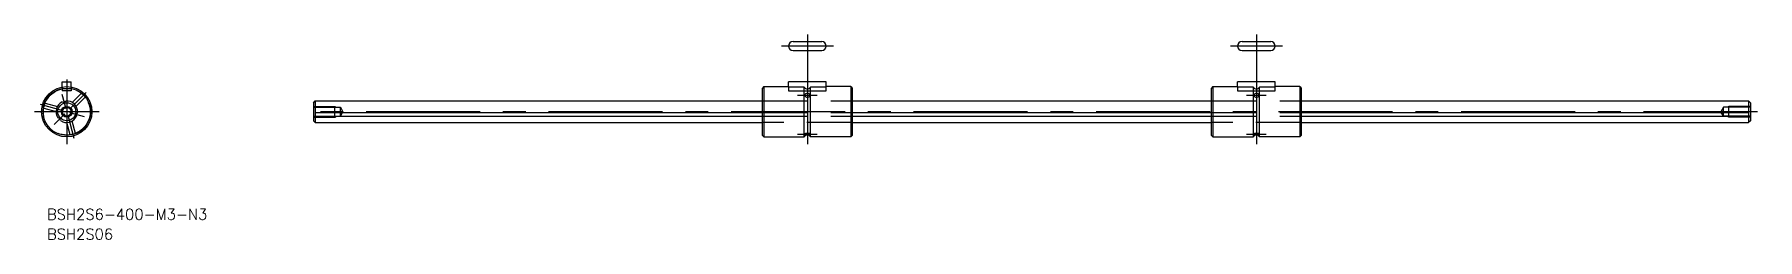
# Model space of a CAD drawing. Extents: x -9 to 471, y -36 to 22.
import ezdxf

# ---------------------------------------------------------------- set-up
doc = ezdxf.new("R2010")
doc.units = 0
doc.linetypes.add('CENTER', pattern=[50.8, 31.75, -6.35, 6.35, -6.35])
doc.linetypes.add('DASHED', pattern=[19.05, 12.7, -6.35])
doc.layers.get('0').update_dxf_attribs({"linetype": 'CONTINUOUS'})
doc.layers.add('CENTER', color=1, linetype='CENTER')
doc.styles.get("Standard").update_dxf_attribs({"font": 'txt.shx', "height": 3, "bigfont": 'bigfont.shx'})

# ---------------------------------------------------------------- blocks, each defined once
blk = doc.blocks.new('*U4')
at = {"color": 7, "linetype": 'CONTINUOUS'}
blk.add_text('BSH2S6-400-M3-N3', height=3, dxfattribs=at).set_placement((-5.5, -30.07))
blk = doc.blocks.new('*U5')
at = {"color": 7, "linetype": 'CONTINUOUS'}
blk.add_text('BSH2S06', height=3, dxfattribs=at).set_placement((-5.5, -35.61))

msp = doc.modelspace()

# ---------------------------------------------------------------- linework, layer by layer
at = {"color": 7, "linetype": 'CONTINUOUS'}
for p, q in [((202.16, 19.53), (210.16, 19.53)), ((327.16, 19.53), (335.16, 19.53)), ((202.16, 17.03), (210.16, 17.03)), ((327.16, 17.03), (335.16, 17.03)), ((-1.25, 6.89), (-1.25, 8.3)), ((-1.25, 8.3), (1.25, 8.3)), ((1.25, 6.89), (1.25, 8.3)), ((194.06, 7), (193.66, 6.6)), ((193.66, -6.6), (193.66, 6.6)), ((194.06, 7), (194.06, -7)), ((194.06, 7), (200.91, 7)), ((211.41, 8.3), (200.91, 8.3)), ((200.91, 6.89), (200.91, 8.3)), ((205.31, 6.89), (200.91, 6.89)), ((205.31, -7), (205.31, 6.89)), ((207.01, -7), (207.01, 6.89)), ((211.41, 6.89), (207.01, 6.89)), ((211.41, 6.89), (211.41, 8.3)), ((218.26, 7), (211.41, 7)), ((218.26, 7), (218.66, 6.6)), ((218.26, 7), (218.26, -7)), ((218.66, 6.6), (218.66, -6.6)), ((319.06, 7), (318.66, 6.6)), ((318.66, -6.6), (318.66, 6.6)), ((319.06, 7), (319.06, -7)), ((319.06, 7), (325.91, 7)), ((336.41, 8.3), (325.91, 8.3)), ((325.91, 6.89), (325.91, 8.3)), ((330.31, 6.89), (325.91, 6.89)), ((330.31, -7), (330.31, 6.89)), ((332.01, -7), (332.01, 6.89)), ((336.41, 6.89), (332.01, 6.89)), ((336.41, 6.89), (336.41, 8.3)), ((343.26, 7), (336.41, 7)), ((343.26, 7), (343.66, 6.6)), ((343.26, 7), (343.26, -7)), ((343.66, 6.6), (343.66, -6.6)), ((68.66, 2.5), (69.16, 3)), ((68.66, 2.5), (68.66, -2.5)), ((69.16, 3), (193.66, 3)), ((69.16, 3), (69.16, -3)), ((218.66, 3), (318.66, 3)), ((343.66, 3), (468.16, 3)), ((468.66, 2.5), (468.16, 3)), ((468.16, 3), (468.16, -3)), ((468.66, 2.5), (468.66, -2.5)), ((68.66, -2.5), (69.16, -3)), ((69.16, -0.25), (193.66, -0.25)), ((69.16, -1.28), (193.66, -1.28)), ((69.16, -3), (193.66, -3)), ((218.66, -0.25), (318.66, -0.25)), ((218.66, -1.28), (318.66, -1.28)), ((218.66, -3), (318.66, -3)), ((343.66, -0.25), (468.16, -0.25)), ((343.66, -1.28), (468.16, -1.28)), ((343.66, -3), (468.16, -3)), ((468.66, -2.5), (468.16, -3)), ((194.06, -7), (193.66, -6.6)), ((194.06, -7), (205.31, -7)), ((218.26, -7), (207.01, -7)), ((218.26, -7), (218.66, -6.6)), ((319.06, -7), (318.66, -6.6)), ((319.06, -7), (330.31, -7)), ((343.26, -7), (332.01, -7)), ((343.26, -7), (343.66, -6.6))]:
    msp.add_line(p, q, dxfattribs=at)
at = {"color": 3, "linetype": 'DASHED'}
for p, q in [((-1.25, 6.89), (-1.25, 5.8)), ((1.25, 5.8), (-1.25, 5.8)), ((1.25, 6.89), (1.25, 5.8)), ((4.03, 5.09), (1.52, 2.58)), ((200.91, 6.89), (200.91, 5.8)), ((200.91, 5.8), (211.41, 5.8)), ((211.41, 5.8), (211.41, 6.89)), ((325.91, 6.89), (325.91, 5.8)), ((325.91, 5.8), (336.41, 5.8)), ((336.41, 5.8), (336.41, 6.89)), ((-6.43, 0.95), (-3, 0.03)), ((-6.04, 2.4), (-2.61, 1.48)), ((5.09, 4.03), (2.58, 1.52)), ((68.66, 1.5), (74.66, 1.5)), ((68.66, 1.23), (76.16, 1.23)), ((74.66, 1.5), (75.12, 1.23)), ((74.66, -1.5), (74.66, 1.5)), ((76.16, -1.23), (76.16, 1.23)), ((76.16, 1.23), (76.87, 0)), ((193.66, 3), (218.66, 3)), ((318.66, 3), (343.66, 3)), ((461.16, 1.23), (460.45, 0)), ((468.66, 1.23), (461.16, 1.23)), ((461.16, -1.23), (461.16, 1.23)), ((462.66, 1.5), (462.19, 1.23)), ((468.66, 1.5), (462.66, 1.5)), ((462.66, -1.5), (462.66, 1.5)), ((0.95, -6.43), (0.03, -3)), ((2.4, -6.04), (1.48, -2.61)), ((68.66, -1.23), (76.16, -1.23)), ((68.66, -1.5), (74.66, -1.5)), ((74.66, -1.5), (75.12, -1.23)), ((76.16, -1.23), (76.87, 0)), ((193.66, -0.25), (218.66, -0.25)), ((193.66, -1.28), (218.66, -1.28)), ((218.66, -3), (193.66, -3)), ((318.66, -0.25), (343.66, -0.25)), ((318.66, -1.28), (343.66, -1.28)), ((343.66, -3), (318.66, -3)), ((461.16, -1.23), (460.45, 0)), ((468.66, -1.23), (461.16, -1.23)), ((462.66, -1.5), (462.19, -1.23)), ((468.66, -1.5), (462.66, -1.5))]:
    msp.add_line(p, q, dxfattribs=at)
at = {"color": 7, "linetype": 'CONTINUOUS'}
for radius in [7, 6.6, 2.5, 1.23]:
    msp.add_circle((0, 0), radius, dxfattribs=at)
at = {"color": 3, "linetype": 'DASHED'}
msp.add_circle((0, 0), 6.5, dxfattribs=at)
at = {"color": 3, "linetype": 'CONTINUOUS'}
msp.add_circle((0, 0), 1.5, dxfattribs=at)
at = {"color": 7, "linetype": 'CONTINUOUS'}
for centre, radius, start, end in [((202.16, 18.28), 1.25, 90, 270), ((210.16, 18.28), 1.25, 270, 90), ((327.16, 18.28), 1.25, 90, 270), ((335.16, 18.28), 1.25, 270, 90), ((206.16, 7.34), 0.964, 208.1582, 331.8418), ((205.89, 4.57), 0.49, 114.1221, 177.0855), ((206.16, 3.69), 1.41, 70.9048, 109.0952), ((206.42, 4.57), 0.49, 2.9145, 65.8779), ((331.16, 7.34), 0.964, 208.1582, 331.8418), ((330.89, 4.57), 0.49, 114.1221, 177.0855), ((331.16, 3.69), 1.41, 70.9048, 109.0952), ((331.42, 4.57), 0.49, 2.9145, 65.8779), ((0, 0), 3, 115.1952, 214.8048), ((-0.98, 3.67), 1, 252.9266, 317.0734), ((0, 0), 3, 355.1952, 94.8048), ((205.99, 4.64), 0.583, 184.7321, 240.9328), ((206.16, 5.11), 1.08, 245.1909, 294.8091), ((206.32, 4.64), 0.583, 299.0672, 355.2679), ((330.99, 4.64), 0.583, 184.7321, 240.9328), ((331.16, 5.11), 1.08, 245.1909, 294.8091), ((331.32, 4.64), 0.583, 299.0672, 355.2679), ((-2.69, -2.69), 1, 12.9266, 77.0734), ((0, 0), 3, 235.1952, 334.8048), ((3.67, -0.98), 1, 132.9266, 197.0734), ((206.16, -7.47), 0.971, 28.94, 151.06), ((205.57, -6.29), 0.166, 119.5933, 176.6973), ((205.56, -6.26), 0.156, 188.0089, 220.729), ((205.59, -6.17), 0.238, 231.3331, 252.1004), ((205.88, -6.83), 0.788, 100.9856, 119.8543), ((206.16, 0.07), 6.5, 264.3686, 275.6314), ((206.16, -14.38), 8.34, 87.0858, 92.9142), ((206.43, -6.83), 0.788, 60.1457, 79.0144), ((206.72, -6.17), 0.238, 287.8996, 308.6669), ((206.74, -6.29), 0.166, 3.3027, 60.4067), ((206.75, -6.26), 0.156, 319.271, 351.9911), ((331.16, -7.47), 0.971, 28.94, 151.06), ((330.57, -6.29), 0.166, 119.5933, 176.6973), ((330.56, -6.26), 0.156, 188.0089, 220.729), ((330.59, -6.17), 0.238, 231.3331, 252.1004), ((330.88, -6.83), 0.788, 100.9856, 119.8543), ((331.16, 0.07), 6.5, 264.3686, 275.6314), ((331.16, -14.38), 8.34, 87.0858, 92.9142), ((331.43, -6.83), 0.788, 60.1457, 79.0144), ((331.72, -6.17), 0.238, 287.8996, 308.6669), ((331.74, -6.29), 0.166, 3.3027, 60.4067), ((331.75, -6.26), 0.156, 319.271, 351.9911)]:
    msp.add_arc(centre, radius, start, end, dxfattribs=at)
at = {"layer": 'CENTER', "color": 1, "linetype": 'CENTER'}
for p, q in [((206.16, 21.53), (206.16, -9)), ((331.16, 21.53), (331.16, -9)), ((213.41, 18.28), (198.91, 18.28)), ((338.41, 18.28), (323.91, 18.28)), ((-0.21, 0.77), (-1.29, 4.83)), ((0, 9), (0, -9)), ((0.71, 0.71), (5.39, 5.39)), ((9, 0), (-9, 0)), ((-0.97, 0.26), (-7.36, 1.97)), ((470.66, 0), (66.66, 0)), ((203.41, 4.6), (208.91, 4.6)), ((328.41, 4.6), (333.91, 4.6)), ((-0.57, -0.57), (-3.54, -3.54)), ((0.26, -0.97), (1.97, -7.36)), ((0.77, -0.21), (4.83, -1.29)), ((203.41, -6.28), (208.91, -6.28)), ((328.41, -6.28), (333.91, -6.28))]:
    msp.add_line(p, q, dxfattribs=at)

# ---------------------------------------------------------------- block references
at = {"color": 7, "linetype": 'CONTINUOUS'}
for name in ['*U4', '*U5']:
    msp.add_blockref(name, (0, 0), dxfattribs=at)

doc.saveas('drawing.dxf')
